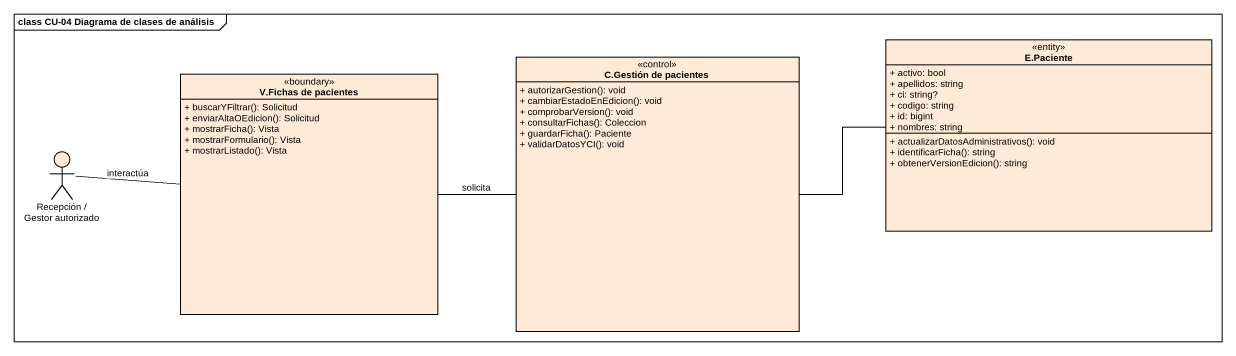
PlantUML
@startuml
mainframe class CU-04 Diagrama de clases de análisis
allowmixing
hide circle
hide empty members
skinparam classAttributeIconSize 0
class "C.Gestión de pacientes" as C_Gestión_de_pacientes <<control>> #FFEAD7 {
  + autorizarGestion(): void
  + cambiarEstadoEnEdicion(): void
  + comprobarVersion(): void
  + consultarFichas(): Coleccion
  + guardarFicha(): Paciente
  + validarDatosYCI(): void
}
class "E.Paciente" as E_Paciente <<entity>> #FFEAD7 {
  + activo: bool
  + apellidos: string
  + ci: string?
  + codigo: string
  + id: bigint
  + nombres: string
  + actualizarDatosAdministrativos(): void
  + identificarFicha(): string
  + obtenerVersionEdicion(): string
}
class "V.Fichas de pacientes" as V_Fichas_de_pacientes <<boundary>> #FFEAD7 {
  + buscarYFiltrar(): Solicitud
  + enviarAltaOEdicion(): Solicitud
  + mostrarFicha(): Vista
  + mostrarFormulario(): Vista
  + mostrarListado(): Vista
}
actor "Recepción / Gestor autorizado" as Recepción_Gestor_autorizado #FFEAD7
C_Gestión_de_pacientes -right- E_Paciente
V_Fichas_de_pacientes -right- C_Gestión_de_pacientes : solicita
Recepción_Gestor_autorizado -right- V_Fichas_de_pacientes : interactúa
@enduml
